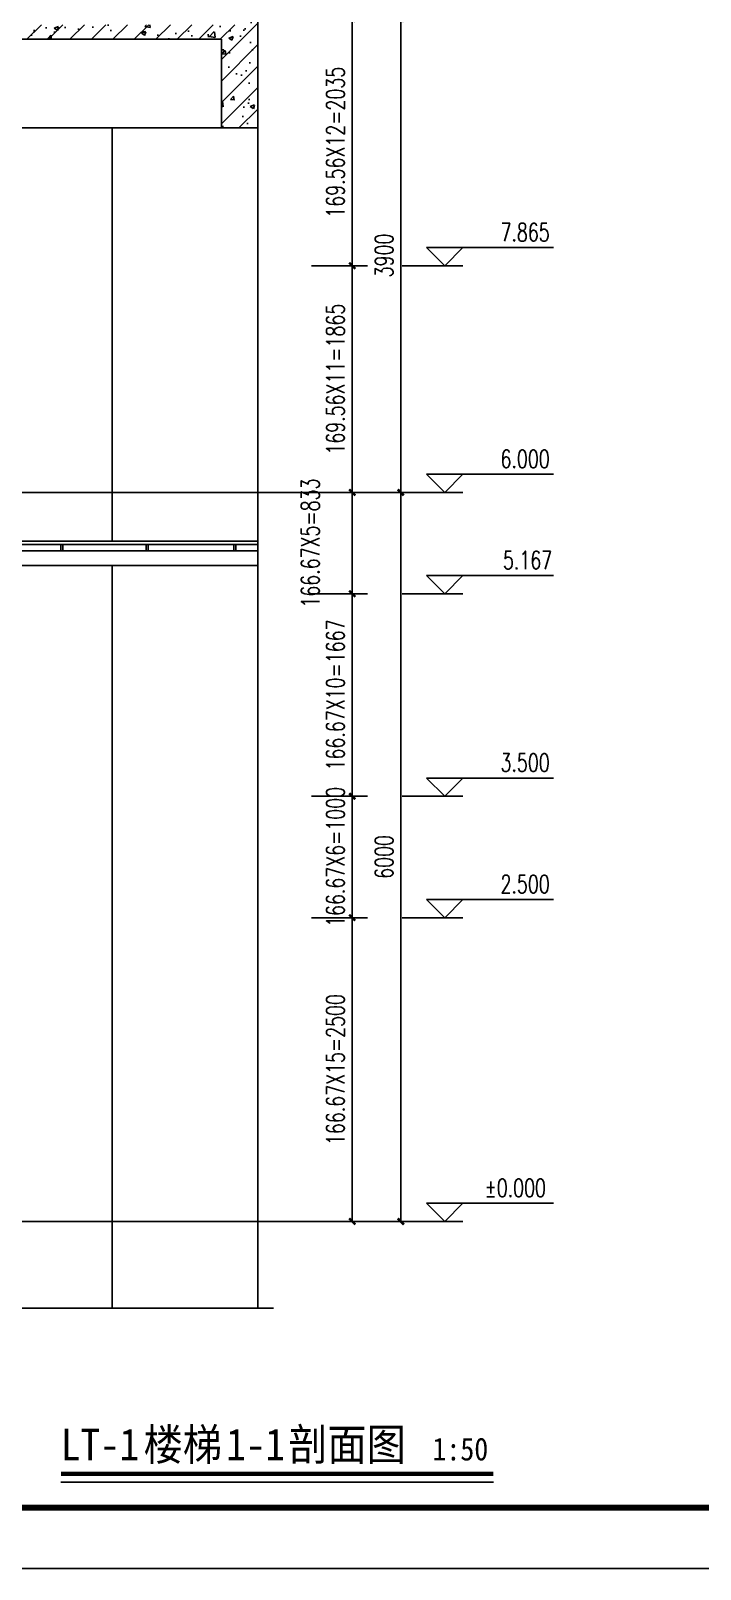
# Model space of a CAD drawing. Extents: x 1738711 to 2346805, y 1189731 to 2516152.
# Drawn here: x 1955357 to 1960869, y 1368210 to 1380872 of the extents above; entities that cross this region are included whole.
import ezdxf
from ezdxf.enums import TextEntityAlignment as Align

# ---------------------------------------------------------------- set-up
doc = ezdxf.new("R2010")
doc.units = 0
doc.header["$LTSCALE"] = 1000
doc.header["$MEASUREMENT"] = 0
doc.linetypes.add('复件 140224通州运河二期售楼部条件图_t3$0$X-ME SHAFT SH$0$X-B2$0$WATER_LINE', pattern=[0])
for name, color, linetype in [('DIM_ELEV', 3, 'Continuous'), ('DIM_SYMB', 3, 'Continuous'), ('DOTE', 1, 'Continuous'), ('PUB_DIM', 3, 'Continuous'), ('PUB_HATCH', 8, 'Continuous'), ('PUB_TEXT', 7, 'Continuous'), ('TK', 4, 'Continuous'), ('WALL', 40, 'Continuous'), ('WINDOW', 144, 'Continuous'), ('看线', 8, 'Continuous')]:
    doc.layers.add(name, color=color, linetype=linetype)
doc.styles.add('_TCH_DIM', font='SIMPLEX', dxfattribs={"bigfont": 'GBCBIG'})
doc.styles.add('_TCH_DIM_T3', font='SIMPLEX', dxfattribs={"width": 0.705882, "bigfont": 'GBCBIG'})
doc.styles.add('宋体', font='SIMSUN.TTF', dxfattribs={"width": 0.75})
doc.styles.add('黑体', font='simhei_0.ttf', dxfattribs={"width": 0.9})
doc.dimstyles.new('_TCH_ARCH&&50', dxfattribs={"dimtxt": 148.75, "dimasz": 50, "dimexe": 125, "dimexo": 150, "dimgap": 63.125, "dimtad": 1, "dimdec": 0, "dimzin": 0, "dimdsep": 46, "dimtxsty": '_TCH_DIM_T3', "dimblk": 'ARCHTICK', "dimcen": 0.09, "dimclrt": 7, "dimazin": 2, "dimtfac": 1, "dimtdec": 0, "dimtix": 1, "dimtmove": 2, "dimatfit": 3, "dimfxl": 50, "dimtolj": 1, "dimtzin": 0, "dimarcsym": 0})

# ---------------------------------------------------------------- blocks, each defined once
blk = doc.blocks.new('hjashrtahreahe')
at = {"layer": 'TK', "color": 7, "const_width": 25}
blk.add_lwpolyline([(0, 59400), (84100, 59400), (84100, 0), (0, 0)], close=True, dxfattribs=at)
at = {"layer": 'TK', "color": 3, "const_width": 100}
blk.add_lwpolyline([(2500, 1000), (2500, 58400), (83100, 58400), (83100, 1000)], close=True, dxfattribs=at)
at = {"layer": 'TK', "style": '宋体', "width": 0.75}
for tag, height, p in [('项目负责人', 350, (6003, 57089)), ('专业负责人', 350, (6003, 56224)), ('设计人', 350, (6003, 55419)), ('版号1', 250, (77304, 22193)), ('时间1', 250, (82405, 22193)), ('版号2', 250, (77304, 21593)), ('时间2', 250, (82405, 21593)), ('版号3', 250, (77304, 20993)), ('时间3', 250, (82405, 20993)), ('建筑会签', 0.0001, (78978, 2403)), ('电气会签', 0.0001, (82128, 2403)), ('结构会签', 0.0001, (78978, 1803)), ('暖通会签', 0.0001, (82128, 1803)), ('给排水会签', 0.0001, (78978, 1250)), ('智能化会签', 0.0001, (82128, 1250))]:
    blk.add_attdef(tag, text='', height=height, dxfattribs=at).set_placement(p, align=Align.CENTER)
for tag, p in [('合作设计单位', (80816, 48986)), ('版号说明1', (79854, 22318)), ('版号说明2', (79854, 21718)), ('版号说明3', (79854, 21118)), ('浙江绿储科技有限公司', (80545, 16036)), ('百兆瓦级集中式熔盐储能关键', (80545, 14953)), ('设备研发及制造基地项目', (80545, 14603)), ('1#研发楼', (80545, 13636)), ('图名', (80545, 12436)), ('工程编号', (78978, 11461)), ('子项编号', (82128, 11461)), ('建筑', (78978, 10711)), ('图号', (82128, 10711)), ('施工图', (78978, 9961)), ('2023.03', (82128, 9961)), ('审定', (79353, 8461)), ('审核', (79353, 7711)), ('工程负责', (79353, 6961)), ('专业负责', (79353, 6211)), ('设计', (79353, 5461)), ('制图', (79353, 4711)), ('校对', (79353, 3961))]:
    blk.add_attdef(tag, text='', height=250, dxfattribs=at).set_placement(p, align=Align.MIDDLE_CENTER)
blk = doc.blocks.new('_ArchTick')
at = {"color": 0, "linetype": 'ByBlock', "const_width": 0.4}
blk.add_lwpolyline([(-0.5, -0.5), (0.5, 0.5)], dxfattribs=at)
blk = doc.blocks.new('*D1326')
at = {"layer": 'Defpoints', "color": 0, "transparency": 16777216}
for p in [(1957919, 1377072), (1958404, 1377072), (1957919, 1371072)]:
    blk.add_point(p, dxfattribs=at)
at = {"layer": 'PUB_DIM', "color": 0, "lineweight": -2, "transparency": 16777216}
for p, q in [((1958069, 1377072), (1958529, 1377072)), ((1958404, 1371072), (1958404, 1377072)), ((1958069, 1371072), (1958529, 1371072))]:
    blk.add_line(p, q, dxfattribs=at)
at = {"layer": 'PUB_DIM', "color": 0, "lineweight": -2, "transparency": 16777216, "xscale": 50, "yscale": 50, "zscale": 50}
for p, rotation in [((1958404, 1377072), 90), ((1958404, 1371072), 270)]:
    blk.add_blockref('_ArchTick', p, dxfattribs=dict(at, rotation=rotation))
at = {"layer": 'PUB_DIM', "color": 7, "transparency": 16777216, "insert": (1958266, 1374072), "char_height": 148.8, "attachment_point": 5, "rotation": 90, "style": '_TCH_DIM_T3'}
blk.add_mtext('\\A1;6000', dxfattribs=at)
blk = doc.blocks.new('*D1327')
at = {"layer": 'Defpoints', "color": 0, "transparency": 16777216}
for p in [(1957919, 1380972), (1958404, 1380972), (1957919, 1377072)]:
    blk.add_point(p, dxfattribs=at)
at = {"layer": 'PUB_DIM', "color": 0, "lineweight": -2, "transparency": 16777216}
for p, q in [((1958069, 1380972), (1958529, 1380972)), ((1958404, 1377072), (1958404, 1380972)), ((1958069, 1377072), (1958529, 1377072))]:
    blk.add_line(p, q, dxfattribs=at)
at = {"layer": 'PUB_DIM', "color": 0, "lineweight": -2, "transparency": 16777216, "xscale": 50, "yscale": 50, "zscale": 50}
for p, rotation in [((1958404, 1380972), 90), ((1958404, 1377072), 270)]:
    blk.add_blockref('_ArchTick', p, dxfattribs=dict(at, rotation=rotation))
at = {"layer": 'PUB_DIM', "color": 7, "transparency": 16777216, "insert": (1958266, 1379022), "char_height": 148.8, "attachment_point": 5, "rotation": 90, "style": '_TCH_DIM_T3'}
blk.add_mtext('\\A1;3900', dxfattribs=at)
blk = doc.blocks.new('*D1332')
at = {"layer": 'Defpoints', "color": 0, "transparency": 16777216}
for p in [(1957519, 1373572), (1958004, 1373572), (1957519, 1371072)]:
    blk.add_point(p, dxfattribs=at)
at = {"layer": 'PUB_DIM', "color": 0, "lineweight": -2, "transparency": 16777216}
for p, q in [((1957669, 1373572), (1958129, 1373572)), ((1958004, 1371072), (1958004, 1373572)), ((1957669, 1371072), (1958129, 1371072))]:
    blk.add_line(p, q, dxfattribs=at)
at = {"layer": 'PUB_DIM', "color": 0, "lineweight": -2, "transparency": 16777216, "xscale": 50, "yscale": 50, "zscale": 50}
for p, rotation in [((1958004, 1373572), 90), ((1958004, 1371072), 270)]:
    blk.add_blockref('_ArchTick', p, dxfattribs=dict(at, rotation=rotation))
at = {"layer": 'PUB_DIM', "color": 7, "transparency": 16777216, "insert": (1957866, 1372322), "char_height": 148.75, "attachment_point": 5, "rotation": 90, "style": '_TCH_DIM_T3'}
blk.add_mtext('\\A1;166.67X15=2500', dxfattribs=at)
blk = doc.blocks.new('*D1333')
at = {"layer": 'Defpoints', "color": 0, "transparency": 16777216}
for p in [(1957519, 1374572), (1958004, 1374572), (1957519, 1373572)]:
    blk.add_point(p, dxfattribs=at)
at = {"layer": 'PUB_DIM', "color": 0, "lineweight": -2, "transparency": 16777216}
for p, q in [((1958004, 1374572), (1958004, 1374622)), ((1957669, 1374572), (1958129, 1374572)), ((1958004, 1373572), (1958004, 1374572)), ((1957669, 1373572), (1958129, 1373572)), ((1958004, 1373572), (1958004, 1373522))]:
    blk.add_line(p, q, dxfattribs=at)
at = {"layer": 'PUB_DIM', "color": 0, "lineweight": -2, "transparency": 16777216, "xscale": 50, "yscale": 50, "zscale": 50}
for p, rotation in [((1958004, 1374572), 270), ((1958004, 1373572), 90)]:
    blk.add_blockref('_ArchTick', p, dxfattribs=dict(at, rotation=rotation))
at = {"layer": 'PUB_DIM', "color": 7, "transparency": 16777216, "insert": (1957866, 1374072), "char_height": 148.75, "attachment_point": 5, "rotation": 90, "style": '_TCH_DIM_T3'}
blk.add_mtext('\\A1;166.67X6=1000', dxfattribs=at)
blk = doc.blocks.new('*D1334')
at = {"layer": 'Defpoints', "color": 0, "transparency": 16777216}
for p in [(1957519, 1376238), (1958004, 1376238), (1957519, 1374572)]:
    blk.add_point(p, dxfattribs=at)
at = {"layer": 'PUB_DIM', "color": 0, "lineweight": -2, "transparency": 16777216}
for p, q in [((1957669, 1376238), (1958129, 1376238)), ((1958004, 1374572), (1958004, 1376238)), ((1957669, 1374572), (1958129, 1374572))]:
    blk.add_line(p, q, dxfattribs=at)
at = {"layer": 'PUB_DIM', "color": 0, "lineweight": -2, "transparency": 16777216, "xscale": 50, "yscale": 50, "zscale": 50}
for p, rotation in [((1958004, 1376238), 90), ((1958004, 1374572), 270)]:
    blk.add_blockref('_ArchTick', p, dxfattribs=dict(at, rotation=rotation))
at = {"layer": 'PUB_DIM', "color": 7, "transparency": 16777216, "insert": (1957866, 1375405), "char_height": 148.75, "attachment_point": 5, "rotation": 90, "style": '_TCH_DIM_T3'}
blk.add_mtext('\\A1;166.67X10=1667', dxfattribs=at)
blk = doc.blocks.new('*D1335')
at = {"layer": 'Defpoints', "color": 0, "transparency": 16777216}
for p in [(1957519, 1377072), (1958004, 1377072), (1957519, 1376238)]:
    blk.add_point(p, dxfattribs=at)
at = {"layer": 'PUB_DIM', "color": 0, "lineweight": -2, "transparency": 16777216}
for p, q in [((1957669, 1377072), (1958129, 1377072)), ((1958004, 1376238), (1958004, 1377072)), ((1957669, 1376238), (1958129, 1376238))]:
    blk.add_line(p, q, dxfattribs=at)
at = {"layer": 'PUB_DIM', "color": 0, "lineweight": -2, "transparency": 16777216, "xscale": 50, "yscale": 50, "zscale": 50}
for p, rotation in [((1958004, 1377072), 90), ((1958004, 1376238), 270)]:
    blk.add_blockref('_ArchTick', p, dxfattribs=dict(at, rotation=rotation))
at = {"layer": 'PUB_DIM', "color": 7, "transparency": 16777216, "insert": (1957659, 1376655), "char_height": 148.75, "attachment_point": 5, "rotation": 90, "style": '_TCH_DIM_T3'}
blk.add_mtext('\\A1;166.67X5=833', dxfattribs=at)
blk = doc.blocks.new('*D1336')
at = {"layer": 'Defpoints', "color": 0, "transparency": 16777216}
for p in [(1957519, 1378937), (1958004, 1378937), (1957519, 1377072)]:
    blk.add_point(p, dxfattribs=at)
at = {"layer": 'PUB_DIM', "color": 0, "lineweight": -2, "transparency": 16777216}
for p, q in [((1957669, 1378937), (1958129, 1378937)), ((1958004, 1377072), (1958004, 1378937)), ((1957669, 1377072), (1958129, 1377072))]:
    blk.add_line(p, q, dxfattribs=at)
at = {"layer": 'PUB_DIM', "color": 0, "lineweight": -2, "transparency": 16777216, "xscale": 50, "yscale": 50, "zscale": 50}
for p, rotation in [((1958004, 1378937), 90), ((1958004, 1377072), 270)]:
    blk.add_blockref('_ArchTick', p, dxfattribs=dict(at, rotation=rotation))
at = {"layer": 'PUB_DIM', "color": 7, "transparency": 16777216, "insert": (1957866, 1378004), "char_height": 148.75, "attachment_point": 5, "rotation": 90, "style": '_TCH_DIM_T3'}
blk.add_mtext('\\A1;169.56X11=1865', dxfattribs=at)
blk = doc.blocks.new('*D1337')
at = {"layer": 'Defpoints', "color": 0, "transparency": 16777216}
for p in [(1957519, 1380972), (1958004, 1380972), (1957519, 1378937)]:
    blk.add_point(p, dxfattribs=at)
at = {"layer": 'PUB_DIM', "color": 0, "lineweight": -2, "transparency": 16777216}
for p, q in [((1957669, 1380972), (1958129, 1380972)), ((1958004, 1378937), (1958004, 1380972)), ((1957669, 1378937), (1958129, 1378937))]:
    blk.add_line(p, q, dxfattribs=at)
at = {"layer": 'PUB_DIM', "color": 0, "lineweight": -2, "transparency": 16777216, "xscale": 50, "yscale": 50, "zscale": 50}
for p, rotation in [((1958004, 1380972), 90), ((1958004, 1378937), 270)]:
    blk.add_blockref('_ArchTick', p, dxfattribs=dict(at, rotation=rotation))
at = {"layer": 'PUB_DIM', "color": 7, "transparency": 16777216, "insert": (1957866, 1379954), "char_height": 148.75, "attachment_point": 5, "rotation": 90, "style": '_TCH_DIM_T3'}
blk.add_mtext('\\A1;169.56X12=2035', dxfattribs=at)

msp = doc.modelspace()

# ---------------------------------------------------------------- hatches: boundary and pattern name
at = {"layer": 'PUB_HATCH', "linetype": '复件 140224通州运河二期售楼部条件图_t3$0$X-ME SHAFT SH$0$X-B2$0$WATER_LINE'}
h = msp.add_hatch(dxfattribs=at)
h.set_pattern_fill('钢筋混凝土', color=256, scale=50, style=0)
h.set_pattern_definition([(45, (0, 0), (-88.3883476, 88.3883476), []), (50, (0, 0), (358.63009, -31.376067), [37.5, -412.5]), (355, (0, 0), (-69.375667, 376.096067), [30, -330]), (100.4514, (29.9, -2.6), (289.25469, 344.71977), [31.870095, -350.571056]), (46.1842, (0, 100), (533.620524, -82.75951), [56.25, -618.75]), (96.6356, (44.47, 93.1), (467.33135, 487.05894), [47.80514, -525.8565]), (351.1842, (0, 100), (467.33097, 487.0593), [45, -495]), (21, (50, 75), (298.453526, -201.309445), [37.5, -412.5]), (326, (50, 75), (121.657666, 362.57502), [30, -330]), (71.4514, (74.87, 58.22), (420.111314, 161.26525), [31.870095, -350.571056]), (37.5, (0, 0), (6.079928, 166.446927), [0, -326, 0, -335, 0, -331.25]), (7.5, (0, 0), (131.534769, 197.205856), [0, -191, 0, -318.5, 0, -126.25]), (327.5, (-111.5, 0), (266.911218, -11.277436), [0, -125, 0, -390, 0, -517.5]), (317.5, (-161.5, 0), (291.593085, 50.052491), [0, -162.5, 0, -259, 0, -367.5])])
h.paths.add_polyline_path([(1955026.9, 1380801.6), (1956926.9, 1380801.6), (1956926.9, 1380071.6), (1957226.9, 1380071.6), (1957226.9, 1381871.6), (1957046.9, 1381871.6), (1957046.9, 1381791.6), (1957126.9, 1381791.6), (1957126.9, 1380921.6), (1955026.9, 1380921.6), (1955026.9, 1381791.6), (1955106.9, 1381791.6), (1955106.9, 1381871.6), (1954826.9, 1381871.6), (1954826.9, 1380921.6), (1954726.9, 1380921.6), (1954726.9, 1380071.6), (1955226.9, 1380071.6), (1955226.9, 1380171.6), (1955026.9, 1380171.6)])

# ---------------------------------------------------------------- linework, layer by layer
at = {"layer": 'DIM_ELEV'}
for p, q in [((1958765.9, 1378936.9), (1958615.9, 1379086.9)), ((1958615.9, 1379086.9), (1959659.9, 1379086.9)), ((1958765.9, 1378936.9), (1958915.9, 1379086.9)), ((1958415.9, 1378936.9), (1958915.9, 1378936.9)), ((1958765.9, 1377071.6), (1958615.9, 1377221.6)), ((1958615.9, 1377221.6), (1959659.9, 1377221.6)), ((1958765.9, 1377071.6), (1958915.9, 1377221.6)), ((1958415.9, 1377071.6), (1958915.9, 1377071.6)), ((1958765.9, 1376238.3), (1958615.9, 1376388.3)), ((1958615.9, 1376388.3), (1959659.9, 1376388.3)), ((1958765.9, 1376238.3), (1958915.9, 1376388.3)), ((1958415.9, 1376238.3), (1958915.9, 1376238.3)), ((1958765.9, 1374571.6), (1958615.9, 1374721.6)), ((1958615.9, 1374721.6), (1959659.9, 1374721.6)), ((1958765.9, 1374571.6), (1958915.9, 1374721.6)), ((1958415.9, 1374571.6), (1958915.9, 1374571.6)), ((1958765.9, 1373571.6), (1958615.9, 1373721.6)), ((1958615.9, 1373721.6), (1959659.9, 1373721.6)), ((1958765.9, 1373571.6), (1958915.9, 1373721.6)), ((1958415.9, 1373571.6), (1958915.9, 1373571.6)), ((1958765.9, 1371071.6), (1958615.9, 1371221.6)), ((1958615.9, 1371221.6), (1959659.9, 1371221.6)), ((1958765.9, 1371071.6), (1958915.9, 1371221.6)), ((1958415.9, 1371071.6), (1958915.9, 1371071.6))]:
    msp.add_line(p, q, dxfattribs=at)
at = {"layer": 'DIM_SYMB'}
for points in [[(1946519.6, 1370359.2), (1951880.9, 1370359.2), (1951919.1, 1370464.2), (1951956.1, 1370254.2), (1951993.4, 1370359.2), (1957354.7, 1370359.2)], [(1955605.9, 1368925.2), (1959167, 1368925.2)]]:
    msp.add_lwpolyline(points, dxfattribs=at)
at = {"layer": 'DIM_SYMB', "const_width": 35}
msp.add_lwpolyline([(1955605.9, 1368995.2), (1959167, 1368995.2)], dxfattribs=at)
at = {"layer": 'DOTE'}
for p, q in [((1946216.3, 1377071.6), (1957770.6, 1377071.6)), ((1946216.3, 1371071.6), (1957770.6, 1371071.6))]:
    msp.add_line(p, q, dxfattribs=at)
at = {"layer": 'WALL'}
for p, q in [((1957226.9, 1381871.6), (1957226.9, 1380071.6)), ((1956926.9, 1380801.6), (1955026.9, 1380801.6)), ((1956926.9, 1380801.6), (1956926.9, 1380071.6)), ((1956926.9, 1380071.6), (1957226.9, 1380071.6))]:
    msp.add_line(p, q, dxfattribs=at)
at = {"layer": 'WINDOW'}
msp.add_lwpolyline([(1957226.9, 1376671.6), (1955226.9, 1376671.6), (1955226.9, 1376642.8), (1957226.9, 1376642.8)], close=True, dxfattribs=at)
at = {"layer": '看线'}
for p, q in [((1955226.9, 1380071.6), (1956926.9, 1380071.6)), ((1956026.9, 1380071.6), (1956026.9, 1376671.6)), ((1957226.9, 1380071.6), (1957226.9, 1370359.2)), ((1956026.9, 1376471.6), (1956026.9, 1370359.2))]:
    msp.add_line(p, q, dxfattribs=at)
for points in [[(1955621.9, 1376591.2), (1955604.5, 1376591.2), (1955604.5, 1376642.8), (1955621.9, 1376642.8)], [(1956323.8, 1376591.2), (1956306.4, 1376591.2), (1956306.4, 1376642.8), (1956323.8, 1376642.8)], [(1957045.4, 1376591.2), (1957028, 1376591.2), (1957028, 1376642.8), (1957045.4, 1376642.8)], [(1957226.9, 1376591.2), (1955226.9, 1376591.2), (1955226.9, 1376471.6), (1957226.9, 1376471.6)]]:
    msp.add_lwpolyline(points, close=True, dxfattribs=at)

# ---------------------------------------------------------------- block references
at = {"xscale": 0.5, "yscale": 0.5, "zscale": 0.5}
msp.add_blockref('hjashrtahreahe', (1939883.1, 1368216), dxfattribs=at)

# ---------------------------------------------------------------- texts
at = {"layer": 'PUB_TEXT', "color": 7}
for s, height, style, width, p in [('7.865', 148.75, '_TCH_DIM', 0.705882, (1959224.9, 1379139.4)), ('6.000', 148.75, '_TCH_DIM', 0.705882, (1959224.9, 1377274.1)), ('5.167', 148.75, '_TCH_DIM', 0.705882, (1959244.9, 1376440.8)), ('3.500', 148.75, '_TCH_DIM', 0.705882, (1959224.9, 1374774.1)), ('2.500', 148.75, '_TCH_DIM', 0.705882, (1959224.9, 1373774.1)), ('%%P0.000', 148.75, '_TCH_DIM', 0.705882, (1959094.9, 1371274.1)), ('楼梯', 262.87, '黑体', 0.9, (1956286.4, 1369105.1)), ('剖面图', 262.87, '黑体', 0.9, (1957477.3, 1369105.1)), ('LT-1', 262.87, '黑体', 0.9, (1955605.9, 1369105.1)), ('1-1', 262.87, '黑体', 0.9, (1956966.9, 1369105.1)), ('1:50', 187.76, '黑体', 0.9, (1958664.2, 1369105.1))]:
    msp.add_text(s, height=height, dxfattribs=dict(at, style=style, width=width)).set_placement(p)

# ---------------------------------------------------------------- dimensions: what is measured, and where the dimension line sits
at = {"layer": 'PUB_DIM'}
for p1, p2, text, picture, middle in [((1957518.7, 1378936.9), (1957518.7, 1380971.6), '169.56X12=2035', '*D1337', (1957866.4, 1379954.3)), ((1957518.7, 1377071.6), (1957518.7, 1378936.9), '169.56X11=1865', '*D1336', (1957866.4, 1378004.3)), ((1957518.7, 1374571.6), (1957518.7, 1376238.3), '166.67X10=1667', '*D1334', (1957866.4, 1375405)), ((1957518.7, 1373571.6), (1957518.7, 1374571.6), '166.67X6=1000', '*D1333', (1957866.4, 1374071.6)), ((1957518.7, 1371071.6), (1957518.7, 1373571.6), '166.67X15=2500', '*D1332', (1957866.4, 1372321.6))]:
    dim = msp.add_aligned_dim(p1=p1, p2=p2, distance=-485.2, text=text, dimstyle='_TCH_ARCH&&50', dxfattribs=at)
    dim.commit()
    dim.dimension.update_dxf_attribs({"geometry": picture, "text_midpoint": middle})
for p1, p2, picture, middle in [((1957918.7, 1377071.6), (1957918.7, 1380971.6), '*D1327', (1958266.4, 1379021.6)), ((1957918.7, 1371071.6), (1957918.7, 1377071.6), '*D1326', (1958266.4, 1374071.6))]:
    dim = msp.add_aligned_dim(p1=p1, p2=p2, distance=-485.2, dimstyle='_TCH_ARCH&&50', dxfattribs=at)
    dim.commit()
    dim.dimension.update_dxf_attribs({"geometry": picture, "text_midpoint": middle})
dim = msp.add_linear_dim(base=(1958003.9, 1377071.6), p1=(1957518.7, 1376238.3), p2=(1957518.7, 1377071.6), angle=90, text='166.67X5=833', dimstyle='_TCH_ARCH&&50', dxfattribs=at)
dim.commit()
dim.dimension.update_dxf_attribs({"geometry": '*D1335', "text_midpoint": (1957658.6, 1376655), "dimtype": 129})

doc.saveas('drawing.dxf')
